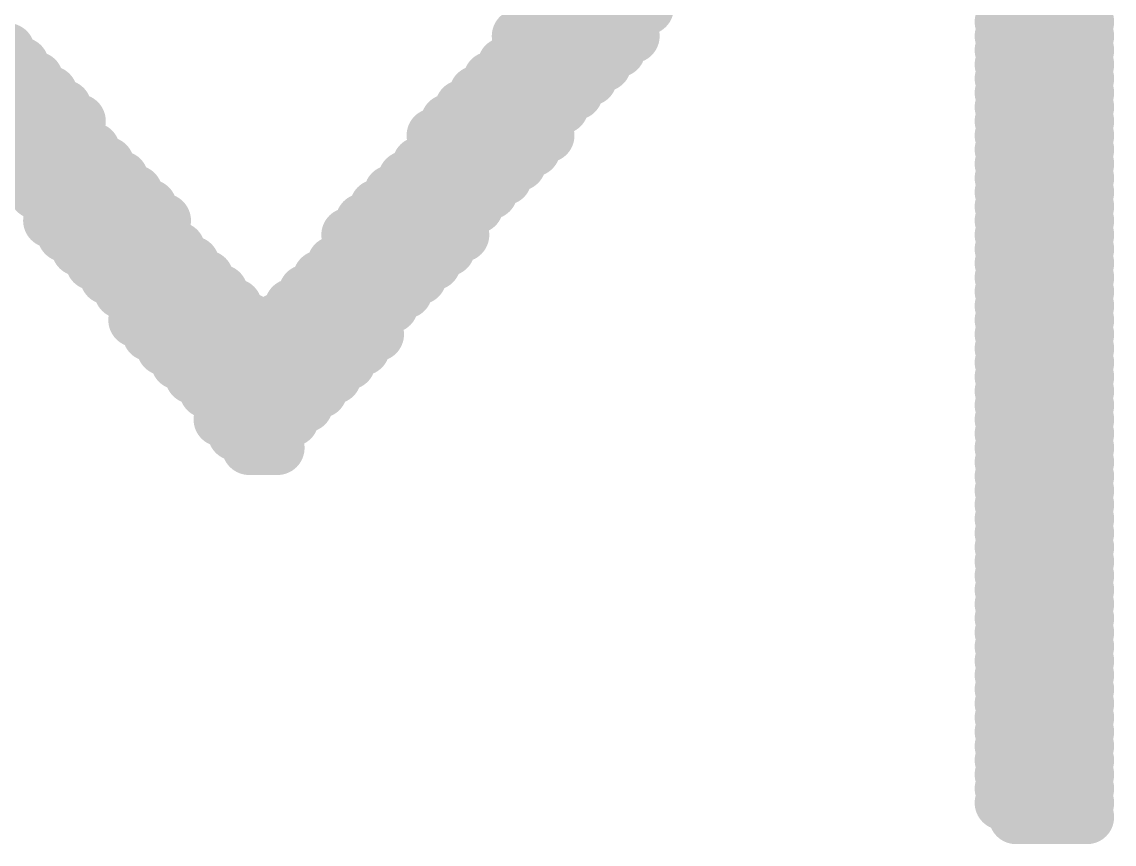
# Model space of a CAD drawing. Header units: inches. Extents: x -4.4 to 45.3, y -0.3 to 53.7.
# Drawn here: x 14.452 to 15.985, y 4.367 to 5.522 of the extents above; entities that cross this region are included whole.
import ezdxf

# ---------------------------------------------------------------- set-up
doc = ezdxf.new("R2010")
doc.units = ezdxf.units.IN
doc.layers.add('Bottom Overlay', color=54, linetype='Continuous')

msp = doc.modelspace()

# ---------------------------------------------------------------- linework, layer by layer
at = {"layer": 'Bottom Overlay'}
for points in [[(15.1895, 5.5415, 0.0762, 0.0762, 0), (15.329, 5.5415, 0.0762, 0.0762, 0)], [(15.8275, 5.5415, 0.0762, 0.0762, 0), (15.9472, 5.5415, 0.0762, 0.0762, 0)], [(15.1695, 5.5215, 0.0762, 0.0762, 0), (15.3091, 5.5215, 0.0762, 0.0762, 0)], [(15.8275, 5.5215, 0.0762, 0.0762, 0), (15.9472, 5.5215, 0.0762, 0.0762, 0)], [(15.1496, 5.5016, 0.0762, 0.0762, 0), (15.3091, 5.5016, 0.0762, 0.0762, 0)], [(15.8275, 5.5016, 0.0762, 0.0762, 0), (15.9472, 5.5016, 0.0762, 0.0762, 0)], [(14.2921, 5.4817, 0.0762, 0.0762, 0), (14.4317, 5.4817, 0.0762, 0.0762, 0)], [(15.1496, 5.4817, 0.0762, 0.0762, 0), (15.2892, 5.4817, 0.0762, 0.0762, 0)], [(15.8275, 5.4817, 0.0762, 0.0762, 0), (15.9472, 5.4817, 0.0762, 0.0762, 0)], [(14.3121, 5.4617, 0.0762, 0.0762, 0), (14.4517, 5.4617, 0.0762, 0.0762, 0)], [(15.1296, 5.4617, 0.0762, 0.0762, 0), (15.2692, 5.4617, 0.0762, 0.0762, 0)], [(15.8275, 5.4617, 0.0762, 0.0762, 0), (15.9472, 5.4617, 0.0762, 0.0762, 0)], [(14.332, 5.4418, 0.0762, 0.0762, 0), (14.4716, 5.4418, 0.0762, 0.0762, 0)], [(15.1097, 5.4418, 0.0762, 0.0762, 0), (15.2493, 5.4418, 0.0762, 0.0762, 0)], [(15.8275, 5.4418, 0.0762, 0.0762, 0), (15.9472, 5.4418, 0.0762, 0.0762, 0)], [(14.352, 5.4218, 0.0762, 0.0762, 0), (14.4915, 5.4218, 0.0762, 0.0762, 0)], [(15.0898, 5.4218, 0.0762, 0.0762, 0), (15.2293, 5.4218, 0.0762, 0.0762, 0)], [(15.8275, 5.4218, 0.0762, 0.0762, 0), (15.9472, 5.4218, 0.0762, 0.0762, 0)], [(14.3719, 5.4019, 0.0762, 0.0762, 0), (14.5115, 5.4019, 0.0762, 0.0762, 0)], [(15.0698, 5.4019, 0.0762, 0.0762, 0), (15.2094, 5.4019, 0.0762, 0.0762, 0)], [(15.8275, 5.4019, 0.0762, 0.0762, 0), (15.9472, 5.4019, 0.0762, 0.0762, 0)], [(14.3719, 5.382, 0.0762, 0.0762, 0), (14.5314, 5.382, 0.0762, 0.0762, 0)], [(15.0499, 5.382, 0.0762, 0.0762, 0), (15.1895, 5.382, 0.0762, 0.0762, 0)], [(15.8275, 5.382, 0.0762, 0.0762, 0), (15.9472, 5.382, 0.0762, 0.0762, 0)], [(14.3918, 5.362, 0.0762, 0.0762, 0), (14.5314, 5.362, 0.0762, 0.0762, 0)], [(15.0299, 5.362, 0.0762, 0.0762, 0), (15.1895, 5.362, 0.0762, 0.0762, 0)], [(15.8275, 5.362, 0.0762, 0.0762, 0), (15.9472, 5.362, 0.0762, 0.0762, 0)], [(14.4118, 5.3421, 0.0762, 0.0762, 0), (14.5514, 5.3421, 0.0762, 0.0762, 0)], [(15.0299, 5.3421, 0.0762, 0.0762, 0), (15.1695, 5.3421, 0.0762, 0.0762, 0)], [(15.8275, 5.3421, 0.0762, 0.0762, 0), (15.9472, 5.3421, 0.0762, 0.0762, 0)], [(14.4317, 5.3221, 0.0762, 0.0762, 0), (14.5713, 5.3221, 0.0762, 0.0762, 0)], [(15.01, 5.3221, 0.0762, 0.0762, 0), (15.1496, 5.3221, 0.0762, 0.0762, 0)], [(15.8275, 5.3221, 0.0762, 0.0762, 0), (15.9472, 5.3221, 0.0762, 0.0762, 0)], [(14.4517, 5.3022, 0.0762, 0.0762, 0), (14.5912, 5.3022, 0.0762, 0.0762, 0)], [(14.9901, 5.3022, 0.0762, 0.0762, 0), (15.1296, 5.3022, 0.0762, 0.0762, 0)], [(15.8275, 5.3022, 0.0762, 0.0762, 0), (15.9472, 5.3022, 0.0762, 0.0762, 0)], [(14.4716, 5.2823, 0.0762, 0.0762, 0), (14.6112, 5.2823, 0.0762, 0.0762, 0)], [(14.9701, 5.2823, 0.0762, 0.0762, 0), (15.1097, 5.2823, 0.0762, 0.0762, 0)], [(15.8275, 5.2823, 0.0762, 0.0762, 0), (15.9472, 5.2823, 0.0762, 0.0762, 0)], [(14.4915, 5.2623, 0.0762, 0.0762, 0), (14.6311, 5.2623, 0.0762, 0.0762, 0)], [(14.9502, 5.2623, 0.0762, 0.0762, 0), (15.0898, 5.2623, 0.0762, 0.0762, 0)], [(15.8275, 5.2623, 0.0762, 0.0762, 0), (15.9472, 5.2623, 0.0762, 0.0762, 0)], [(14.4915, 5.2424, 0.0762, 0.0762, 0), (14.6511, 5.2424, 0.0762, 0.0762, 0)], [(14.9302, 5.2424, 0.0762, 0.0762, 0), (15.0698, 5.2424, 0.0762, 0.0762, 0)], [(15.8275, 5.2424, 0.0762, 0.0762, 0), (15.9472, 5.2424, 0.0762, 0.0762, 0)], [(14.5115, 5.2224, 0.0762, 0.0762, 0), (14.6511, 5.2224, 0.0762, 0.0762, 0)], [(14.9103, 5.2224, 0.0762, 0.0762, 0), (15.0698, 5.2224, 0.0762, 0.0762, 0)], [(15.8275, 5.2224, 0.0762, 0.0762, 0), (15.9472, 5.2224, 0.0762, 0.0762, 0)], [(14.5314, 5.2025, 0.0762, 0.0762, 0), (14.671, 5.2025, 0.0762, 0.0762, 0)], [(14.9103, 5.2025, 0.0762, 0.0762, 0), (15.0499, 5.2025, 0.0762, 0.0762, 0)], [(15.8275, 5.2025, 0.0762, 0.0762, 0), (15.9472, 5.2025, 0.0762, 0.0762, 0)], [(14.5514, 5.1826, 0.0762, 0.0762, 0), (14.6909, 5.1826, 0.0762, 0.0762, 0)], [(14.8903, 5.1826, 0.0762, 0.0762, 0), (15.0299, 5.1826, 0.0762, 0.0762, 0)], [(15.8275, 5.1826, 0.0762, 0.0762, 0), (15.9472, 5.1826, 0.0762, 0.0762, 0)], [(14.5713, 5.1626, 0.0762, 0.0762, 0), (14.7109, 5.1626, 0.0762, 0.0762, 0)], [(14.8704, 5.1626, 0.0762, 0.0762, 0), (15.01, 5.1626, 0.0762, 0.0762, 0)], [(15.8275, 5.1626, 0.0762, 0.0762, 0), (15.9472, 5.1626, 0.0762, 0.0762, 0)], [(14.5912, 5.1427, 0.0762, 0.0762, 0), (14.7308, 5.1427, 0.0762, 0.0762, 0)], [(14.8505, 5.1427, 0.0762, 0.0762, 0), (14.9901, 5.1427, 0.0762, 0.0762, 0)], [(15.8275, 5.1427, 0.0762, 0.0762, 0), (15.9472, 5.1427, 0.0762, 0.0762, 0)], [(14.6112, 5.1227, 0.0762, 0.0762, 0), (14.7508, 5.1227, 0.0762, 0.0762, 0)], [(14.8305, 5.1227, 0.0762, 0.0762, 0), (14.9701, 5.1227, 0.0762, 0.0762, 0)], [(15.8275, 5.1227, 0.0762, 0.0762, 0), (15.9472, 5.1227, 0.0762, 0.0762, 0)], [(14.6112, 5.1028, 0.0762, 0.0762, 0), (14.7707, 5.1028, 0.0762, 0.0762, 0)], [(14.8106, 5.1028, 0.0762, 0.0762, 0), (14.9502, 5.1028, 0.0762, 0.0762, 0)], [(15.8275, 5.1028, 0.0762, 0.0762, 0), (15.9472, 5.1028, 0.0762, 0.0762, 0)], [(14.6311, 5.0828, 0.0762, 0.0762, 0), (14.7707, 5.0828, 0.0762, 0.0762, 0)], [(14.7906, 5.0828, 0.0762, 0.0762, 0), (14.9502, 5.0828, 0.0762, 0.0762, 0)], [(15.8275, 5.0828, 0.0762, 0.0762, 0), (15.9472, 5.0828, 0.0762, 0.0762, 0)], [(14.6511, 5.0629, 0.0762, 0.0762, 0), (14.9302, 5.0629, 0.0762, 0.0762, 0)], [(15.8275, 5.0629, 0.0762, 0.0762, 0), (15.9472, 5.0629, 0.0762, 0.0762, 0)], [(14.671, 5.043, 0.0762, 0.0762, 0), (14.9103, 5.043, 0.0762, 0.0762, 0)], [(15.8275, 5.043, 0.0762, 0.0762, 0), (15.9472, 5.043, 0.0762, 0.0762, 0)], [(14.6909, 5.023, 0.0762, 0.0762, 0), (14.8903, 5.023, 0.0762, 0.0762, 0)], [(15.8275, 5.023, 0.0762, 0.0762, 0), (15.9472, 5.023, 0.0762, 0.0762, 0)], [(14.7109, 5.0031, 0.0762, 0.0762, 0), (14.8704, 5.0031, 0.0762, 0.0762, 0)], [(15.8275, 5.0031, 0.0762, 0.0762, 0), (15.9472, 5.0031, 0.0762, 0.0762, 0)], [(14.7308, 4.9831, 0.0762, 0.0762, 0), (14.8505, 4.9831, 0.0762, 0.0762, 0)], [(15.8275, 4.9831, 0.0762, 0.0762, 0), (15.9472, 4.9831, 0.0762, 0.0762, 0)], [(14.7308, 4.9632, 0.0762, 0.0762, 0), (14.8305, 4.9632, 0.0762, 0.0762, 0)], [(15.8275, 4.9632, 0.0762, 0.0762, 0), (15.9472, 4.9632, 0.0762, 0.0762, 0)], [(14.7508, 4.9433, 0.0762, 0.0762, 0), (14.8106, 4.9433, 0.0762, 0.0762, 0)], [(15.8275, 4.9433, 0.0762, 0.0762, 0), (15.9472, 4.9433, 0.0762, 0.0762, 0)], [(14.7707, 4.9233, 0.0762, 0.0762, 0), (14.8106, 4.9233, 0.0762, 0.0762, 0)], [(15.8275, 4.9233, 0.0762, 0.0762, 0), (15.9472, 4.9233, 0.0762, 0.0762, 0)], [(15.8275, 4.9034, 0.0762, 0.0762, 0), (15.9472, 4.9034, 0.0762, 0.0762, 0)], [(15.8275, 4.8834, 0.0762, 0.0762, 0), (15.9472, 4.8834, 0.0762, 0.0762, 0)], [(15.8275, 4.8635, 0.0762, 0.0762, 0), (15.9472, 4.8635, 0.0762, 0.0762, 0)], [(15.8275, 4.8436, 0.0762, 0.0762, 0), (15.9472, 4.8436, 0.0762, 0.0762, 0)], [(15.8275, 4.8236, 0.0762, 0.0762, 0), (15.9472, 4.8236, 0.0762, 0.0762, 0)], [(15.8275, 4.8037, 0.0762, 0.0762, 0), (15.9472, 4.8037, 0.0762, 0.0762, 0)], [(15.8275, 4.7837, 0.0762, 0.0762, 0), (15.9472, 4.7837, 0.0762, 0.0762, 0)], [(15.8275, 4.7638, 0.0762, 0.0762, 0), (15.9472, 4.7638, 0.0762, 0.0762, 0)], [(15.8275, 4.7439, 0.0762, 0.0762, 0), (15.9472, 4.7439, 0.0762, 0.0762, 0)], [(15.8275, 4.7239, 0.0762, 0.0762, 0), (15.9472, 4.7239, 0.0762, 0.0762, 0)], [(15.8275, 4.704, 0.0762, 0.0762, 0), (15.9472, 4.704, 0.0762, 0.0762, 0)], [(15.8275, 4.684, 0.0762, 0.0762, 0), (15.9472, 4.684, 0.0762, 0.0762, 0)], [(15.8275, 4.6641, 0.0762, 0.0762, 0), (15.9472, 4.6641, 0.0762, 0.0762, 0)], [(15.8275, 4.6442, 0.0762, 0.0762, 0), (15.9472, 4.6442, 0.0762, 0.0762, 0)], [(15.8275, 4.6242, 0.0762, 0.0762, 0), (15.9472, 4.6242, 0.0762, 0.0762, 0)], [(15.8275, 4.6043, 0.0762, 0.0762, 0), (15.9472, 4.6043, 0.0762, 0.0762, 0)], [(15.8275, 4.5843, 0.0762, 0.0762, 0), (15.9472, 4.5843, 0.0762, 0.0762, 0)], [(15.8275, 4.5644, 0.0762, 0.0762, 0), (15.9472, 4.5644, 0.0762, 0.0762, 0)], [(15.8275, 4.5445, 0.0762, 0.0762, 0), (15.9472, 4.5445, 0.0762, 0.0762, 0)], [(15.8275, 4.5245, 0.0762, 0.0762, 0), (15.9472, 4.5245, 0.0762, 0.0762, 0)], [(15.8275, 4.5046, 0.0762, 0.0762, 0), (15.9472, 4.5046, 0.0762, 0.0762, 0)], [(15.8275, 4.4846, 0.0762, 0.0762, 0), (15.9472, 4.4846, 0.0762, 0.0762, 0)], [(15.8275, 4.4647, 0.0762, 0.0762, 0), (15.9472, 4.4647, 0.0762, 0.0762, 0)], [(15.8275, 4.4448, 0.0762, 0.0762, 0), (15.9472, 4.4448, 0.0762, 0.0762, 0)], [(15.8275, 4.4248, 0.0762, 0.0762, 0), (15.9472, 4.4248, 0.0762, 0.0762, 0)], [(15.8475, 4.4049, 0.0762, 0.0762, 0), (15.9472, 4.4049, 0.0762, 0.0762, 0)]]:
    msp.add_lwpolyline(points, format="xyseb", dxfattribs=at)
for points in [[(15.1704, 5.5415, 0.0381, 0.0381, 1), (15.2085, 5.5415, 0.0381, 0.0381, 1)], [(15.31, 5.5415, 0.0381, 0.0381, 1), (15.3481, 5.5415, 0.0381, 0.0381, 1)], [(15.8085, 5.5415, 0.0381, 0.0381, 1), (15.8466, 5.5415, 0.0381, 0.0381, 1)], [(15.9281, 5.5415, 0.0381, 0.0381, 1), (15.9662, 5.5415, 0.0381, 0.0381, 1)], [(15.1505, 5.5215, 0.0381, 0.0381, 1), (15.1886, 5.5215, 0.0381, 0.0381, 1)], [(15.29, 5.5215, 0.0381, 0.0381, 1), (15.3281, 5.5215, 0.0381, 0.0381, 1)], [(15.8085, 5.5215, 0.0381, 0.0381, 1), (15.8466, 5.5215, 0.0381, 0.0381, 1)], [(15.9281, 5.5215, 0.0381, 0.0381, 1), (15.9662, 5.5215, 0.0381, 0.0381, 1)], [(15.1305, 5.5016, 0.0381, 0.0381, 1), (15.1686, 5.5016, 0.0381, 0.0381, 1)], [(15.29, 5.5016, 0.0381, 0.0381, 1), (15.3281, 5.5016, 0.0381, 0.0381, 1)], [(15.8085, 5.5016, 0.0381, 0.0381, 1), (15.8466, 5.5016, 0.0381, 0.0381, 1)], [(15.9281, 5.5016, 0.0381, 0.0381, 1), (15.9662, 5.5016, 0.0381, 0.0381, 1)], [(14.4127, 5.4817, 0.0381, 0.0381, 1), (14.4508, 5.4817, 0.0381, 0.0381, 1)], [(15.1305, 5.4817, 0.0381, 0.0381, 1), (15.1686, 5.4817, 0.0381, 0.0381, 1)], [(15.2701, 5.4817, 0.0381, 0.0381, 1), (15.3082, 5.4817, 0.0381, 0.0381, 1)], [(15.8085, 5.4817, 0.0381, 0.0381, 1), (15.8466, 5.4817, 0.0381, 0.0381, 1)], [(15.9281, 5.4817, 0.0381, 0.0381, 1), (15.9662, 5.4817, 0.0381, 0.0381, 1)], [(14.4326, 5.4617, 0.0381, 0.0381, 1), (14.4707, 5.4617, 0.0381, 0.0381, 1)], [(15.1106, 5.4617, 0.0381, 0.0381, 1), (15.1487, 5.4617, 0.0381, 0.0381, 1)], [(15.2502, 5.4617, 0.0381, 0.0381, 1), (15.2883, 5.4617, 0.0381, 0.0381, 1)], [(15.8085, 5.4617, 0.0381, 0.0381, 1), (15.8466, 5.4617, 0.0381, 0.0381, 1)], [(15.9281, 5.4617, 0.0381, 0.0381, 1), (15.9662, 5.4617, 0.0381, 0.0381, 1)], [(14.4526, 5.4418, 0.0381, 0.0381, 1), (14.4907, 5.4418, 0.0381, 0.0381, 1)], [(15.0906, 5.4418, 0.0381, 0.0381, 1), (15.1287, 5.4418, 0.0381, 0.0381, 1)], [(15.2302, 5.4418, 0.0381, 0.0381, 1), (15.2683, 5.4418, 0.0381, 0.0381, 1)], [(15.8085, 5.4418, 0.0381, 0.0381, 1), (15.8466, 5.4418, 0.0381, 0.0381, 1)], [(15.9281, 5.4418, 0.0381, 0.0381, 1), (15.9662, 5.4418, 0.0381, 0.0381, 1)], [(14.4725, 5.4218, 0.0381, 0.0381, 1), (14.5106, 5.4218, 0.0381, 0.0381, 1)], [(15.0707, 5.4218, 0.0381, 0.0381, 1), (15.1088, 5.4218, 0.0381, 0.0381, 1)], [(15.2103, 5.4218, 0.0381, 0.0381, 1), (15.2484, 5.4218, 0.0381, 0.0381, 1)], [(15.8085, 5.4218, 0.0381, 0.0381, 1), (15.8466, 5.4218, 0.0381, 0.0381, 1)], [(15.9281, 5.4218, 0.0381, 0.0381, 1), (15.9662, 5.4218, 0.0381, 0.0381, 1)], [(14.4924, 5.4019, 0.0381, 0.0381, 1), (14.5305, 5.4019, 0.0381, 0.0381, 1)], [(15.0508, 5.4019, 0.0381, 0.0381, 1), (15.0889, 5.4019, 0.0381, 0.0381, 1)], [(15.1903, 5.4019, 0.0381, 0.0381, 1), (15.2284, 5.4019, 0.0381, 0.0381, 1)], [(15.8085, 5.4019, 0.0381, 0.0381, 1), (15.8466, 5.4019, 0.0381, 0.0381, 1)], [(15.9281, 5.4019, 0.0381, 0.0381, 1), (15.9662, 5.4019, 0.0381, 0.0381, 1)], [(14.5124, 5.382, 0.0381, 0.0381, 1), (14.5505, 5.382, 0.0381, 0.0381, 1)], [(15.0308, 5.382, 0.0381, 0.0381, 1), (15.0689, 5.382, 0.0381, 0.0381, 1)], [(15.1704, 5.382, 0.0381, 0.0381, 1), (15.2085, 5.382, 0.0381, 0.0381, 1)], [(15.8085, 5.382, 0.0381, 0.0381, 1), (15.8466, 5.382, 0.0381, 0.0381, 1)], [(15.9281, 5.382, 0.0381, 0.0381, 1), (15.9662, 5.382, 0.0381, 0.0381, 1)], [(14.5124, 5.362, 0.0381, 0.0381, 1), (14.5505, 5.362, 0.0381, 0.0381, 1)], [(15.0109, 5.362, 0.0381, 0.0381, 1), (15.049, 5.362, 0.0381, 0.0381, 1)], [(15.1704, 5.362, 0.0381, 0.0381, 1), (15.2085, 5.362, 0.0381, 0.0381, 1)], [(15.8085, 5.362, 0.0381, 0.0381, 1), (15.8466, 5.362, 0.0381, 0.0381, 1)], [(15.9281, 5.362, 0.0381, 0.0381, 1), (15.9662, 5.362, 0.0381, 0.0381, 1)], [(14.5323, 5.3421, 0.0381, 0.0381, 1), (14.5704, 5.3421, 0.0381, 0.0381, 1)], [(15.0109, 5.3421, 0.0381, 0.0381, 1), (15.049, 5.3421, 0.0381, 0.0381, 1)], [(15.1505, 5.3421, 0.0381, 0.0381, 1), (15.1886, 5.3421, 0.0381, 0.0381, 1)], [(15.8085, 5.3421, 0.0381, 0.0381, 1), (15.8466, 5.3421, 0.0381, 0.0381, 1)], [(15.9281, 5.3421, 0.0381, 0.0381, 1), (15.9662, 5.3421, 0.0381, 0.0381, 1)], [(14.4127, 5.3221, 0.0381, 0.0381, 1), (14.4508, 5.3221, 0.0381, 0.0381, 1)], [(14.5523, 5.3221, 0.0381, 0.0381, 1), (14.5904, 5.3221, 0.0381, 0.0381, 1)], [(14.9909, 5.3221, 0.0381, 0.0381, 1), (15.029, 5.3221, 0.0381, 0.0381, 1)], [(15.1305, 5.3221, 0.0381, 0.0381, 1), (15.1686, 5.3221, 0.0381, 0.0381, 1)], [(15.8085, 5.3221, 0.0381, 0.0381, 1), (15.8466, 5.3221, 0.0381, 0.0381, 1)], [(15.9281, 5.3221, 0.0381, 0.0381, 1), (15.9662, 5.3221, 0.0381, 0.0381, 1)], [(14.4326, 5.3022, 0.0381, 0.0381, 1), (14.4707, 5.3022, 0.0381, 0.0381, 1)], [(14.5722, 5.3022, 0.0381, 0.0381, 1), (14.6103, 5.3022, 0.0381, 0.0381, 1)], [(14.971, 5.3022, 0.0381, 0.0381, 1), (15.0091, 5.3022, 0.0381, 0.0381, 1)], [(15.1106, 5.3022, 0.0381, 0.0381, 1), (15.1487, 5.3022, 0.0381, 0.0381, 1)], [(15.8085, 5.3022, 0.0381, 0.0381, 1), (15.8466, 5.3022, 0.0381, 0.0381, 1)], [(15.9281, 5.3022, 0.0381, 0.0381, 1), (15.9662, 5.3022, 0.0381, 0.0381, 1)], [(14.4526, 5.2823, 0.0381, 0.0381, 1), (14.4907, 5.2823, 0.0381, 0.0381, 1)], [(14.5921, 5.2823, 0.0381, 0.0381, 1), (14.6302, 5.2823, 0.0381, 0.0381, 1)], [(14.9511, 5.2823, 0.0381, 0.0381, 1), (14.9892, 5.2823, 0.0381, 0.0381, 1)], [(15.0906, 5.2823, 0.0381, 0.0381, 1), (15.1287, 5.2823, 0.0381, 0.0381, 1)], [(15.8085, 5.2823, 0.0381, 0.0381, 1), (15.8466, 5.2823, 0.0381, 0.0381, 1)], [(15.9281, 5.2823, 0.0381, 0.0381, 1), (15.9662, 5.2823, 0.0381, 0.0381, 1)], [(14.4725, 5.2623, 0.0381, 0.0381, 1), (14.5106, 5.2623, 0.0381, 0.0381, 1)], [(14.6121, 5.2623, 0.0381, 0.0381, 1), (14.6502, 5.2623, 0.0381, 0.0381, 1)], [(14.9311, 5.2623, 0.0381, 0.0381, 1), (14.9692, 5.2623, 0.0381, 0.0381, 1)], [(15.0707, 5.2623, 0.0381, 0.0381, 1), (15.1088, 5.2623, 0.0381, 0.0381, 1)], [(15.8085, 5.2623, 0.0381, 0.0381, 1), (15.8466, 5.2623, 0.0381, 0.0381, 1)], [(15.9281, 5.2623, 0.0381, 0.0381, 1), (15.9662, 5.2623, 0.0381, 0.0381, 1)], [(14.4725, 5.2424, 0.0381, 0.0381, 1), (14.5106, 5.2424, 0.0381, 0.0381, 1)], [(14.632, 5.2424, 0.0381, 0.0381, 1), (14.6701, 5.2424, 0.0381, 0.0381, 1)], [(14.9112, 5.2424, 0.0381, 0.0381, 1), (14.9493, 5.2424, 0.0381, 0.0381, 1)], [(15.0508, 5.2424, 0.0381, 0.0381, 1), (15.0889, 5.2424, 0.0381, 0.0381, 1)], [(15.8085, 5.2424, 0.0381, 0.0381, 1), (15.8466, 5.2424, 0.0381, 0.0381, 1)], [(15.9281, 5.2424, 0.0381, 0.0381, 1), (15.9662, 5.2424, 0.0381, 0.0381, 1)], [(14.4924, 5.2224, 0.0381, 0.0381, 1), (14.5305, 5.2224, 0.0381, 0.0381, 1)], [(14.632, 5.2224, 0.0381, 0.0381, 1), (14.6701, 5.2224, 0.0381, 0.0381, 1)], [(14.8912, 5.2224, 0.0381, 0.0381, 1), (14.9293, 5.2224, 0.0381, 0.0381, 1)], [(15.0508, 5.2224, 0.0381, 0.0381, 1), (15.0889, 5.2224, 0.0381, 0.0381, 1)], [(15.8085, 5.2224, 0.0381, 0.0381, 1), (15.8466, 5.2224, 0.0381, 0.0381, 1)], [(15.9281, 5.2224, 0.0381, 0.0381, 1), (15.9662, 5.2224, 0.0381, 0.0381, 1)], [(14.5124, 5.2025, 0.0381, 0.0381, 1), (14.5505, 5.2025, 0.0381, 0.0381, 1)], [(14.652, 5.2025, 0.0381, 0.0381, 1), (14.6901, 5.2025, 0.0381, 0.0381, 1)], [(14.8912, 5.2025, 0.0381, 0.0381, 1), (14.9293, 5.2025, 0.0381, 0.0381, 1)], [(15.0308, 5.2025, 0.0381, 0.0381, 1), (15.0689, 5.2025, 0.0381, 0.0381, 1)], [(15.8085, 5.2025, 0.0381, 0.0381, 1), (15.8466, 5.2025, 0.0381, 0.0381, 1)], [(15.9281, 5.2025, 0.0381, 0.0381, 1), (15.9662, 5.2025, 0.0381, 0.0381, 1)], [(14.5323, 5.1826, 0.0381, 0.0381, 1), (14.5704, 5.1826, 0.0381, 0.0381, 1)], [(14.6719, 5.1826, 0.0381, 0.0381, 1), (14.71, 5.1826, 0.0381, 0.0381, 1)], [(14.8713, 5.1826, 0.0381, 0.0381, 1), (14.9094, 5.1826, 0.0381, 0.0381, 1)], [(15.0109, 5.1826, 0.0381, 0.0381, 1), (15.049, 5.1826, 0.0381, 0.0381, 1)], [(15.8085, 5.1826, 0.0381, 0.0381, 1), (15.8466, 5.1826, 0.0381, 0.0381, 1)], [(15.9281, 5.1826, 0.0381, 0.0381, 1), (15.9662, 5.1826, 0.0381, 0.0381, 1)], [(14.5523, 5.1626, 0.0381, 0.0381, 1), (14.5904, 5.1626, 0.0381, 0.0381, 1)], [(14.6918, 5.1626, 0.0381, 0.0381, 1), (14.7299, 5.1626, 0.0381, 0.0381, 1)], [(14.8514, 5.1626, 0.0381, 0.0381, 1), (14.8895, 5.1626, 0.0381, 0.0381, 1)], [(14.9909, 5.1626, 0.0381, 0.0381, 1), (15.029, 5.1626, 0.0381, 0.0381, 1)], [(15.8085, 5.1626, 0.0381, 0.0381, 1), (15.8466, 5.1626, 0.0381, 0.0381, 1)], [(15.9281, 5.1626, 0.0381, 0.0381, 1), (15.9662, 5.1626, 0.0381, 0.0381, 1)], [(14.5722, 5.1427, 0.0381, 0.0381, 1), (14.6103, 5.1427, 0.0381, 0.0381, 1)], [(14.7118, 5.1427, 0.0381, 0.0381, 1), (14.7499, 5.1427, 0.0381, 0.0381, 1)], [(14.8314, 5.1427, 0.0381, 0.0381, 1), (14.8695, 5.1427, 0.0381, 0.0381, 1)], [(14.971, 5.1427, 0.0381, 0.0381, 1), (15.0091, 5.1427, 0.0381, 0.0381, 1)], [(15.8085, 5.1427, 0.0381, 0.0381, 1), (15.8466, 5.1427, 0.0381, 0.0381, 1)], [(15.9281, 5.1427, 0.0381, 0.0381, 1), (15.9662, 5.1427, 0.0381, 0.0381, 1)], [(14.5921, 5.1227, 0.0381, 0.0381, 1), (14.6302, 5.1227, 0.0381, 0.0381, 1)], [(14.7317, 5.1227, 0.0381, 0.0381, 1), (14.7698, 5.1227, 0.0381, 0.0381, 1)], [(14.8115, 5.1227, 0.0381, 0.0381, 1), (14.8496, 5.1227, 0.0381, 0.0381, 1)], [(14.9511, 5.1227, 0.0381, 0.0381, 1), (14.9892, 5.1227, 0.0381, 0.0381, 1)], [(15.8085, 5.1227, 0.0381, 0.0381, 1), (15.8466, 5.1227, 0.0381, 0.0381, 1)], [(15.9281, 5.1227, 0.0381, 0.0381, 1), (15.9662, 5.1227, 0.0381, 0.0381, 1)], [(14.5921, 5.1028, 0.0381, 0.0381, 1), (14.6302, 5.1028, 0.0381, 0.0381, 1)], [(14.7517, 5.1028, 0.0381, 0.0381, 1), (14.7898, 5.1028, 0.0381, 0.0381, 1)], [(14.7915, 5.1028, 0.0381, 0.0381, 1), (14.8296, 5.1028, 0.0381, 0.0381, 1)], [(14.9311, 5.1028, 0.0381, 0.0381, 1), (14.9692, 5.1028, 0.0381, 0.0381, 1)], [(15.8085, 5.1028, 0.0381, 0.0381, 1), (15.8466, 5.1028, 0.0381, 0.0381, 1)], [(15.9281, 5.1028, 0.0381, 0.0381, 1), (15.9662, 5.1028, 0.0381, 0.0381, 1)], [(14.6121, 5.0828, 0.0381, 0.0381, 1), (14.6502, 5.0828, 0.0381, 0.0381, 1)], [(14.7517, 5.0828, 0.0381, 0.0381, 1), (14.7898, 5.0828, 0.0381, 0.0381, 1)], [(14.7716, 5.0828, 0.0381, 0.0381, 1), (14.8097, 5.0828, 0.0381, 0.0381, 1)], [(14.9311, 5.0828, 0.0381, 0.0381, 1), (14.9692, 5.0828, 0.0381, 0.0381, 1)], [(15.8085, 5.0828, 0.0381, 0.0381, 1), (15.8466, 5.0828, 0.0381, 0.0381, 1)], [(15.9281, 5.0828, 0.0381, 0.0381, 1), (15.9662, 5.0828, 0.0381, 0.0381, 1)], [(14.632, 5.0629, 0.0381, 0.0381, 1), (14.6701, 5.0629, 0.0381, 0.0381, 1)], [(14.9112, 5.0629, 0.0381, 0.0381, 1), (14.9493, 5.0629, 0.0381, 0.0381, 1)], [(15.8085, 5.0629, 0.0381, 0.0381, 1), (15.8466, 5.0629, 0.0381, 0.0381, 1)], [(15.9281, 5.0629, 0.0381, 0.0381, 1), (15.9662, 5.0629, 0.0381, 0.0381, 1)], [(14.652, 5.043, 0.0381, 0.0381, 1), (14.6901, 5.043, 0.0381, 0.0381, 1)], [(14.8912, 5.043, 0.0381, 0.0381, 1), (14.9293, 5.043, 0.0381, 0.0381, 1)], [(15.8085, 5.043, 0.0381, 0.0381, 1), (15.8466, 5.043, 0.0381, 0.0381, 1)], [(15.9281, 5.043, 0.0381, 0.0381, 1), (15.9662, 5.043, 0.0381, 0.0381, 1)], [(14.6719, 5.023, 0.0381, 0.0381, 1), (14.71, 5.023, 0.0381, 0.0381, 1)], [(14.8713, 5.023, 0.0381, 0.0381, 1), (14.9094, 5.023, 0.0381, 0.0381, 1)], [(15.8085, 5.023, 0.0381, 0.0381, 1), (15.8466, 5.023, 0.0381, 0.0381, 1)], [(15.9281, 5.023, 0.0381, 0.0381, 1), (15.9662, 5.023, 0.0381, 0.0381, 1)], [(14.6918, 5.0031, 0.0381, 0.0381, 1), (14.7299, 5.0031, 0.0381, 0.0381, 1)], [(14.8514, 5.0031, 0.0381, 0.0381, 1), (14.8895, 5.0031, 0.0381, 0.0381, 1)], [(15.8085, 5.0031, 0.0381, 0.0381, 1), (15.8466, 5.0031, 0.0381, 0.0381, 1)], [(15.9281, 5.0031, 0.0381, 0.0381, 1), (15.9662, 5.0031, 0.0381, 0.0381, 1)], [(14.7118, 4.9831, 0.0381, 0.0381, 1), (14.7499, 4.9831, 0.0381, 0.0381, 1)], [(14.8314, 4.9831, 0.0381, 0.0381, 1), (14.8695, 4.9831, 0.0381, 0.0381, 1)], [(15.8085, 4.9831, 0.0381, 0.0381, 1), (15.8466, 4.9831, 0.0381, 0.0381, 1)], [(15.9281, 4.9831, 0.0381, 0.0381, 1), (15.9662, 4.9831, 0.0381, 0.0381, 1)], [(14.7118, 4.9632, 0.0381, 0.0381, 1), (14.7499, 4.9632, 0.0381, 0.0381, 1)], [(14.8115, 4.9632, 0.0381, 0.0381, 1), (14.8496, 4.9632, 0.0381, 0.0381, 1)], [(15.8085, 4.9632, 0.0381, 0.0381, 1), (15.8466, 4.9632, 0.0381, 0.0381, 1)], [(15.9281, 4.9632, 0.0381, 0.0381, 1), (15.9662, 4.9632, 0.0381, 0.0381, 1)], [(14.7317, 4.9433, 0.0381, 0.0381, 1), (14.7698, 4.9433, 0.0381, 0.0381, 1)], [(14.7915, 4.9433, 0.0381, 0.0381, 1), (14.8296, 4.9433, 0.0381, 0.0381, 1)], [(15.8085, 4.9433, 0.0381, 0.0381, 1), (15.8466, 4.9433, 0.0381, 0.0381, 1)], [(15.9281, 4.9433, 0.0381, 0.0381, 1), (15.9662, 4.9433, 0.0381, 0.0381, 1)], [(14.7517, 4.9233, 0.0381, 0.0381, 1), (14.7898, 4.9233, 0.0381, 0.0381, 1)], [(14.7915, 4.9233, 0.0381, 0.0381, 1), (14.8296, 4.9233, 0.0381, 0.0381, 1)], [(15.8085, 4.9233, 0.0381, 0.0381, 1), (15.8466, 4.9233, 0.0381, 0.0381, 1)], [(15.9281, 4.9233, 0.0381, 0.0381, 1), (15.9662, 4.9233, 0.0381, 0.0381, 1)], [(15.8085, 4.9034, 0.0381, 0.0381, 1), (15.8466, 4.9034, 0.0381, 0.0381, 1)], [(15.9281, 4.9034, 0.0381, 0.0381, 1), (15.9662, 4.9034, 0.0381, 0.0381, 1)], [(15.8085, 4.8834, 0.0381, 0.0381, 1), (15.8466, 4.8834, 0.0381, 0.0381, 1)], [(15.9281, 4.8834, 0.0381, 0.0381, 1), (15.9662, 4.8834, 0.0381, 0.0381, 1)], [(15.8085, 4.8635, 0.0381, 0.0381, 1), (15.8466, 4.8635, 0.0381, 0.0381, 1)], [(15.9281, 4.8635, 0.0381, 0.0381, 1), (15.9662, 4.8635, 0.0381, 0.0381, 1)], [(15.8085, 4.8436, 0.0381, 0.0381, 1), (15.8466, 4.8436, 0.0381, 0.0381, 1)], [(15.9281, 4.8436, 0.0381, 0.0381, 1), (15.9662, 4.8436, 0.0381, 0.0381, 1)], [(15.8085, 4.8236, 0.0381, 0.0381, 1), (15.8466, 4.8236, 0.0381, 0.0381, 1)], [(15.9281, 4.8236, 0.0381, 0.0381, 1), (15.9662, 4.8236, 0.0381, 0.0381, 1)], [(15.8085, 4.8037, 0.0381, 0.0381, 1), (15.8466, 4.8037, 0.0381, 0.0381, 1)], [(15.9281, 4.8037, 0.0381, 0.0381, 1), (15.9662, 4.8037, 0.0381, 0.0381, 1)], [(15.8085, 4.7837, 0.0381, 0.0381, 1), (15.8466, 4.7837, 0.0381, 0.0381, 1)], [(15.9281, 4.7837, 0.0381, 0.0381, 1), (15.9662, 4.7837, 0.0381, 0.0381, 1)], [(15.8085, 4.7638, 0.0381, 0.0381, 1), (15.8466, 4.7638, 0.0381, 0.0381, 1)], [(15.9281, 4.7638, 0.0381, 0.0381, 1), (15.9662, 4.7638, 0.0381, 0.0381, 1)], [(15.8085, 4.7439, 0.0381, 0.0381, 1), (15.8466, 4.7439, 0.0381, 0.0381, 1)], [(15.9281, 4.7439, 0.0381, 0.0381, 1), (15.9662, 4.7439, 0.0381, 0.0381, 1)], [(15.8085, 4.7239, 0.0381, 0.0381, 1), (15.8466, 4.7239, 0.0381, 0.0381, 1)], [(15.9281, 4.7239, 0.0381, 0.0381, 1), (15.9662, 4.7239, 0.0381, 0.0381, 1)], [(15.8085, 4.704, 0.0381, 0.0381, 1), (15.8466, 4.704, 0.0381, 0.0381, 1)], [(15.9281, 4.704, 0.0381, 0.0381, 1), (15.9662, 4.704, 0.0381, 0.0381, 1)], [(15.8085, 4.684, 0.0381, 0.0381, 1), (15.8466, 4.684, 0.0381, 0.0381, 1)], [(15.9281, 4.684, 0.0381, 0.0381, 1), (15.9662, 4.684, 0.0381, 0.0381, 1)], [(15.8085, 4.6641, 0.0381, 0.0381, 1), (15.8466, 4.6641, 0.0381, 0.0381, 1)], [(15.9281, 4.6641, 0.0381, 0.0381, 1), (15.9662, 4.6641, 0.0381, 0.0381, 1)], [(15.8085, 4.6442, 0.0381, 0.0381, 1), (15.8466, 4.6442, 0.0381, 0.0381, 1)], [(15.9281, 4.6442, 0.0381, 0.0381, 1), (15.9662, 4.6442, 0.0381, 0.0381, 1)], [(15.8085, 4.6242, 0.0381, 0.0381, 1), (15.8466, 4.6242, 0.0381, 0.0381, 1)], [(15.9281, 4.6242, 0.0381, 0.0381, 1), (15.9662, 4.6242, 0.0381, 0.0381, 1)], [(15.8085, 4.6043, 0.0381, 0.0381, 1), (15.8466, 4.6043, 0.0381, 0.0381, 1)], [(15.9281, 4.6043, 0.0381, 0.0381, 1), (15.9662, 4.6043, 0.0381, 0.0381, 1)], [(15.8085, 4.5843, 0.0381, 0.0381, 1), (15.8466, 4.5843, 0.0381, 0.0381, 1)], [(15.9281, 4.5843, 0.0381, 0.0381, 1), (15.9662, 4.5843, 0.0381, 0.0381, 1)], [(15.8085, 4.5644, 0.0381, 0.0381, 1), (15.8466, 4.5644, 0.0381, 0.0381, 1)], [(15.9281, 4.5644, 0.0381, 0.0381, 1), (15.9662, 4.5644, 0.0381, 0.0381, 1)], [(15.8085, 4.5445, 0.0381, 0.0381, 1), (15.8466, 4.5445, 0.0381, 0.0381, 1)], [(15.9281, 4.5445, 0.0381, 0.0381, 1), (15.9662, 4.5445, 0.0381, 0.0381, 1)], [(15.8085, 4.5245, 0.0381, 0.0381, 1), (15.8466, 4.5245, 0.0381, 0.0381, 1)], [(15.9281, 4.5245, 0.0381, 0.0381, 1), (15.9662, 4.5245, 0.0381, 0.0381, 1)], [(15.8085, 4.5046, 0.0381, 0.0381, 1), (15.8466, 4.5046, 0.0381, 0.0381, 1)], [(15.9281, 4.5046, 0.0381, 0.0381, 1), (15.9662, 4.5046, 0.0381, 0.0381, 1)], [(15.8085, 4.4846, 0.0381, 0.0381, 1), (15.8466, 4.4846, 0.0381, 0.0381, 1)], [(15.9281, 4.4846, 0.0381, 0.0381, 1), (15.9662, 4.4846, 0.0381, 0.0381, 1)], [(15.8085, 4.4647, 0.0381, 0.0381, 1), (15.8466, 4.4647, 0.0381, 0.0381, 1)], [(15.9281, 4.4647, 0.0381, 0.0381, 1), (15.9662, 4.4647, 0.0381, 0.0381, 1)], [(15.8085, 4.4448, 0.0381, 0.0381, 1), (15.8466, 4.4448, 0.0381, 0.0381, 1)], [(15.9281, 4.4448, 0.0381, 0.0381, 1), (15.9662, 4.4448, 0.0381, 0.0381, 1)], [(15.8085, 4.4248, 0.0381, 0.0381, 1), (15.8466, 4.4248, 0.0381, 0.0381, 1)], [(15.9281, 4.4248, 0.0381, 0.0381, 1), (15.9662, 4.4248, 0.0381, 0.0381, 1)], [(15.8284, 4.4049, 0.0381, 0.0381, 1), (15.8665, 4.4049, 0.0381, 0.0381, 1)], [(15.9281, 4.4049, 0.0381, 0.0381, 1), (15.9662, 4.4049, 0.0381, 0.0381, 1)]]:
    msp.add_lwpolyline(points, format="xyseb", close=True, dxfattribs=at)

doc.saveas('drawing.dxf')
